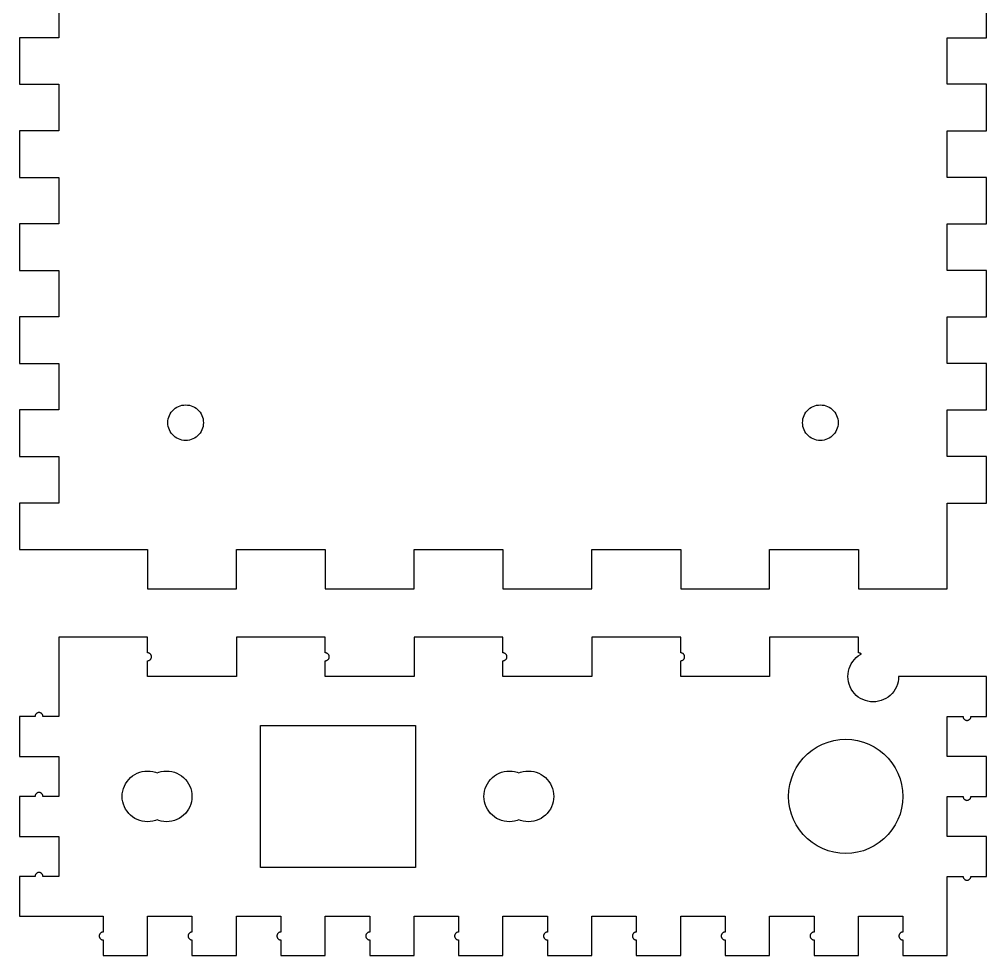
# Model space of a CAD drawing. Header units: metres. Extents: x -123 to 193, y -3 to 291.
# Drawn here: x -3.1 to 73.1, y 145.8 to 219.6 of the extents above; entities that cross this region are included whole.
import ezdxf

# ---------------------------------------------------------------- set-up
doc = ezdxf.new("R2010")
doc.units = ezdxf.units.M

msp = doc.modelspace()

# ---------------------------------------------------------------- linework, layer by layer
for p, q in [((0, 221.8), (0, 218.133)), ((73.1, 218.133), (73.1, 221.8)), ((0, 218.133), (-3.09999, 218.133)), ((-3.09999, 218.133), (-3.09999, 214.467)), ((70, 214.467), (70, 218.133)), ((70, 218.133), (73.1, 218.133)), ((-3.09999, 214.467), (0, 214.467)), ((0, 214.467), (0, 210.8)), ((73.1, 214.467), (70, 214.467)), ((73.1, 210.8), (73.1, 214.467)), ((0, 210.8), (-3.09999, 210.8)), ((-3.09999, 210.8), (-3.09999, 207.133)), ((70, 207.133), (70, 210.8)), ((70, 210.8), (73.1, 210.8)), ((-3.09999, 207.133), (0, 207.133)), ((0, 207.133), (0, 203.467)), ((73.1, 207.133), (70, 207.133)), ((73.1, 203.467), (73.1, 207.133)), ((0, 203.467), (-3.09999, 203.467)), ((-3.09999, 203.467), (-3.09999, 199.8)), ((70, 199.8), (70, 203.467)), ((70, 203.467), (73.1, 203.467)), ((-3.09999, 199.8), (0, 199.8)), ((0, 199.8), (0, 196.133)), ((73.1, 199.8), (70, 199.8)), ((73.1, 196.133), (73.1, 199.8)), ((0, 196.133), (-3.09999, 196.133)), ((-3.09999, 196.133), (-3.09999, 192.467)), ((70, 192.467), (70, 196.133)), ((70, 196.133), (73.1, 196.133)), ((-3.09999, 192.467), (0, 192.467)), ((0, 192.467), (0, 188.8)), ((73.1, 192.467), (70, 192.467)), ((73.1, 188.8), (73.1, 192.467)), ((9.17709, 188.933), (9.29999, 189.012)), ((9.29999, 189.012), (9.43056, 189.079)), ((9.43056, 189.079), (9.56737, 189.131)), ((9.56737, 189.131), (9.70892, 189.169)), ((9.70892, 189.169), (9.85365, 189.192)), ((9.85365, 189.192), (10, 189.2)), ((10, 189.2), (10.1463, 189.192)), ((10.1463, 189.192), (10.2911, 189.169)), ((10.2911, 189.169), (10.4326, 189.131)), ((10.4326, 189.131), (10.5694, 189.079)), ((10.5694, 189.079), (10.7, 189.012)), ((10.7, 189.012), (10.8229, 188.933)), ((59.1771, 188.933), (59.3, 189.012)), ((59.3, 189.012), (59.4306, 189.079)), ((59.4306, 189.079), (59.5674, 189.131)), ((59.5674, 189.131), (59.7089, 189.169)), ((59.7089, 189.169), (59.8537, 189.192)), ((59.8537, 189.192), (60, 189.2)), ((60, 189.2), (60.1463, 189.192)), ((60.1463, 189.192), (60.2911, 189.169)), ((60.2911, 189.169), (60.4326, 189.131)), ((60.4326, 189.131), (60.5694, 189.079)), ((60.5694, 189.079), (60.7, 189.012)), ((60.7, 189.012), (60.8229, 188.933)), ((0, 188.8), (-3.09999, 188.8)), ((-3.09999, 188.8), (-3.09999, 185.133)), ((8.63058, 188.091), (8.66852, 188.233)), ((8.66852, 188.233), (8.72102, 188.369)), ((8.72102, 188.369), (8.78755, 188.5)), ((8.78755, 188.5), (8.86737, 188.623)), ((8.86737, 188.623), (8.95959, 188.737)), ((8.95959, 188.737), (9.0632, 188.84)), ((9.0632, 188.84), (9.17709, 188.933)), ((10.8229, 188.933), (10.9368, 188.84)), ((10.9368, 188.84), (11.0404, 188.737)), ((11.0404, 188.737), (11.1326, 188.623)), ((11.1326, 188.623), (11.2124, 188.5)), ((11.2124, 188.5), (11.279, 188.369)), ((11.279, 188.369), (11.3315, 188.233)), ((11.3315, 188.233), (11.3694, 188.091)), ((58.6306, 188.091), (58.6685, 188.233)), ((58.6685, 188.233), (58.721, 188.369)), ((58.721, 188.369), (58.7876, 188.5)), ((58.7876, 188.5), (58.8674, 188.623)), ((58.8674, 188.623), (58.9596, 188.737)), ((58.9596, 188.737), (59.0632, 188.84)), ((59.0632, 188.84), (59.1771, 188.933)), ((60.8229, 188.933), (60.9368, 188.84)), ((60.9368, 188.84), (61.0404, 188.737)), ((61.0404, 188.737), (61.1326, 188.623)), ((61.1326, 188.623), (61.2124, 188.5)), ((61.2124, 188.5), (61.279, 188.369)), ((61.279, 188.369), (61.3315, 188.233)), ((61.3315, 188.233), (61.3694, 188.091)), ((70, 185.133), (70, 188.8)), ((70, 188.8), (73.1, 188.8)), ((8.59999, 187.8), (8.60767, 187.946)), ((8.60767, 187.654), (8.59999, 187.8)), ((8.60767, 187.946), (8.63058, 188.091)), ((8.63058, 187.509), (8.60767, 187.654)), ((8.66852, 187.367), (8.63058, 187.509)), ((11.3694, 187.509), (11.3315, 187.367)), ((11.3694, 188.091), (11.3923, 187.946)), ((11.3923, 187.654), (11.3694, 187.509)), ((11.3923, 187.946), (11.4, 187.8)), ((11.4, 187.8), (11.3923, 187.654)), ((58.6, 187.8), (58.6077, 187.946)), ((58.6077, 187.654), (58.6, 187.8)), ((58.6077, 187.946), (58.6306, 188.091)), ((58.6306, 187.509), (58.6077, 187.654)), ((58.6685, 187.367), (58.6306, 187.509)), ((61.3694, 187.509), (61.3315, 187.367)), ((61.3694, 188.091), (61.3923, 187.946)), ((61.3923, 187.654), (61.3694, 187.509)), ((61.3923, 187.946), (61.4, 187.8)), ((61.4, 187.8), (61.3923, 187.654)), ((8.72102, 187.231), (8.66852, 187.367)), ((8.78755, 187.1), (8.72102, 187.231)), ((8.86737, 186.977), (8.78755, 187.1)), ((8.95959, 186.863), (8.86737, 186.977)), ((9.0632, 186.76), (8.95959, 186.863)), ((9.17709, 186.667), (9.0632, 186.76)), ((10.9368, 186.76), (10.8229, 186.667)), ((11.0404, 186.863), (10.9368, 186.76)), ((11.1326, 186.977), (11.0404, 186.863)), ((11.2124, 187.1), (11.1326, 186.977)), ((11.279, 187.231), (11.2124, 187.1)), ((11.3315, 187.367), (11.279, 187.231)), ((58.721, 187.231), (58.6685, 187.367)), ((58.7876, 187.1), (58.721, 187.231)), ((58.8674, 186.977), (58.7876, 187.1)), ((58.9596, 186.863), (58.8674, 186.977)), ((59.0632, 186.76), (58.9596, 186.863)), ((59.1771, 186.667), (59.0632, 186.76)), ((60.9368, 186.76), (60.8229, 186.667)), ((61.0404, 186.863), (60.9368, 186.76)), ((61.1326, 186.977), (61.0404, 186.863)), ((61.2124, 187.1), (61.1326, 186.977)), ((61.279, 187.231), (61.2124, 187.1)), ((61.3315, 187.367), (61.279, 187.231)), ((9.29999, 186.588), (9.17709, 186.667)), ((9.43056, 186.521), (9.29999, 186.588)), ((9.56737, 186.469), (9.43056, 186.521)), ((9.70892, 186.431), (9.56737, 186.469)), ((9.85365, 186.408), (9.70892, 186.431)), ((10, 186.4), (9.85365, 186.408)), ((10.1463, 186.408), (10, 186.4)), ((10.2911, 186.431), (10.1463, 186.408)), ((10.4326, 186.469), (10.2911, 186.431)), ((10.5694, 186.521), (10.4326, 186.469)), ((10.7, 186.588), (10.5694, 186.521)), ((10.8229, 186.667), (10.7, 186.588)), ((59.3, 186.588), (59.1771, 186.667)), ((59.4306, 186.521), (59.3, 186.588)), ((59.5674, 186.469), (59.4306, 186.521)), ((59.7089, 186.431), (59.5674, 186.469)), ((59.8537, 186.408), (59.7089, 186.431)), ((60, 186.4), (59.8537, 186.408)), ((60.1463, 186.408), (60, 186.4)), ((60.2911, 186.431), (60.1463, 186.408)), ((60.4326, 186.469), (60.2911, 186.431)), ((60.5694, 186.521), (60.4326, 186.469)), ((60.7, 186.588), (60.5694, 186.521)), ((60.8229, 186.667), (60.7, 186.588)), ((-3.09999, 185.133), (0, 185.133)), ((0, 185.133), (0, 181.467)), ((73.1, 185.133), (70, 185.133)), ((73.1, 181.467), (73.1, 185.133)), ((0, 181.467), (-3.09999, 181.467)), ((-3.09999, 181.467), (-3.09999, 177.8)), ((70, 174.7), (70, 181.467)), ((70, 181.467), (73.1, 181.467)), ((-3.09999, 177.8), (7, 177.8)), ((7, 177.8), (7, 174.7)), ((14, 177.8), (21, 177.8)), ((14, 174.7), (14, 177.8)), ((21, 177.8), (21, 174.7)), ((28, 174.7), (28, 177.8)), ((28, 177.8), (35, 177.8)), ((35, 177.8), (35, 174.7)), ((42, 174.7), (42, 177.8)), ((42, 177.8), (49, 177.8)), ((49, 177.8), (49, 174.7)), ((56, 174.7), (56, 177.8)), ((56, 177.8), (63, 177.8)), ((63, 177.8), (63, 174.7)), ((7, 174.7), (14, 174.7)), ((21, 174.7), (28, 174.7)), ((35, 174.7), (42, 174.7)), ((49, 174.7), (56, 174.7)), ((63, 174.7), (70, 174.7)), ((7, 170.9), (0, 170.9)), ((0, 170.9), (0, 164.65)), ((7, 169.66), (7, 170.9)), ((21, 170.9), (14, 170.9)), ((14, 170.9), (14, 167.8)), ((21, 169.66), (21, 170.9)), ((35, 170.9), (28, 170.9)), ((28, 170.9), (28, 167.8)), ((35, 169.66), (35, 170.9)), ((49, 170.9), (42, 170.9)), ((42, 170.9), (42, 167.8)), ((49, 169.66), (49, 170.9)), ((63, 170.9), (56, 170.9)), ((56, 170.9), (56, 167.8)), ((63, 169.66), (63, 170.9)), ((7.03239, 169.658), (7, 169.66)), ((7.06444, 169.653), (7.03239, 169.658)), ((7.09579, 169.645), (7.06444, 169.653)), ((7.12608, 169.633), (7.09579, 169.645)), ((7.155, 169.618), (7.12608, 169.633)), ((7.18221, 169.601), (7.155, 169.618)), ((7.20743, 169.58), (7.18221, 169.601)), ((7.23036, 169.557), (7.20743, 169.58)), ((7.25079, 169.532), (7.23036, 169.557)), ((7.23036, 169.143), (7.25079, 169.168)), ((7.26846, 169.505), (7.25079, 169.532)), ((7.25079, 169.168), (7.26846, 169.195)), ((7.28319, 169.476), (7.26846, 169.505)), ((7.26846, 169.195), (7.28319, 169.224)), ((7.29482, 169.446), (7.28319, 169.476)), ((7.28319, 169.224), (7.29482, 169.254)), ((7.30322, 169.414), (7.29482, 169.446)), ((7.29482, 169.254), (7.30322, 169.286)), ((7.30829, 169.382), (7.30322, 169.414)), ((7.30322, 169.286), (7.30829, 169.318)), ((7.31, 169.35), (7.30829, 169.382)), ((7.30829, 169.318), (7.31, 169.35)), ((21.0324, 169.658), (21, 169.66)), ((21.0644, 169.653), (21.0324, 169.658)), ((21.0958, 169.645), (21.0644, 169.653)), ((21.1261, 169.633), (21.0958, 169.645)), ((21.155, 169.618), (21.1261, 169.633)), ((21.1822, 169.601), (21.155, 169.618)), ((21.2074, 169.58), (21.1822, 169.601)), ((21.2304, 169.557), (21.2074, 169.58)), ((21.2508, 169.532), (21.2304, 169.557)), ((21.2304, 169.143), (21.2508, 169.168)), ((21.2685, 169.505), (21.2508, 169.532)), ((21.2508, 169.168), (21.2685, 169.195)), ((21.2832, 169.476), (21.2685, 169.505)), ((21.2685, 169.195), (21.2832, 169.224)), ((21.2948, 169.446), (21.2832, 169.476)), ((21.2832, 169.224), (21.2948, 169.254)), ((21.3032, 169.414), (21.2948, 169.446)), ((21.2948, 169.254), (21.3032, 169.286)), ((21.3083, 169.382), (21.3032, 169.414)), ((21.3032, 169.286), (21.3083, 169.318)), ((21.31, 169.35), (21.3083, 169.382)), ((21.3083, 169.318), (21.31, 169.35)), ((35.0324, 169.658), (35, 169.66)), ((35.0644, 169.653), (35.0324, 169.658)), ((35.0958, 169.645), (35.0644, 169.653)), ((35.1261, 169.633), (35.0958, 169.645)), ((35.155, 169.618), (35.1261, 169.633)), ((35.1822, 169.601), (35.155, 169.618)), ((35.2074, 169.58), (35.1822, 169.601)), ((35.2304, 169.557), (35.2074, 169.58)), ((35.2508, 169.532), (35.2304, 169.557)), ((35.2304, 169.143), (35.2508, 169.168)), ((35.2685, 169.505), (35.2508, 169.532)), ((35.2508, 169.168), (35.2685, 169.195)), ((35.2832, 169.476), (35.2685, 169.505)), ((35.2685, 169.195), (35.2832, 169.224)), ((35.2948, 169.446), (35.2832, 169.476)), ((35.2832, 169.224), (35.2948, 169.254)), ((35.3032, 169.414), (35.2948, 169.446)), ((35.2948, 169.254), (35.3032, 169.286)), ((35.3083, 169.382), (35.3032, 169.414)), ((35.3032, 169.286), (35.3083, 169.318)), ((35.31, 169.35), (35.3083, 169.382)), ((35.3083, 169.318), (35.31, 169.35)), ((49.0324, 169.658), (49, 169.66)), ((49.0644, 169.653), (49.0324, 169.658)), ((49.0958, 169.645), (49.0644, 169.653)), ((49.1261, 169.633), (49.0958, 169.645)), ((49.155, 169.618), (49.1261, 169.633)), ((49.1822, 169.601), (49.155, 169.618)), ((49.2074, 169.58), (49.1822, 169.601)), ((49.2304, 169.557), (49.2074, 169.58)), ((49.2508, 169.532), (49.2304, 169.557)), ((49.2304, 169.143), (49.2508, 169.168)), ((49.2685, 169.505), (49.2508, 169.532)), ((49.2508, 169.168), (49.2685, 169.195)), ((49.2832, 169.476), (49.2685, 169.505)), ((49.2685, 169.195), (49.2832, 169.224)), ((49.2948, 169.446), (49.2832, 169.476)), ((49.2832, 169.224), (49.2948, 169.254)), ((49.3032, 169.414), (49.2948, 169.446)), ((49.2948, 169.254), (49.3032, 169.286)), ((49.3083, 169.382), (49.3032, 169.414)), ((49.3032, 169.286), (49.3083, 169.318)), ((49.31, 169.35), (49.3083, 169.382)), ((49.3083, 169.318), (49.31, 169.35)), ((62.6804, 169.138), (62.8284, 169.286)), ((62.8284, 169.286), (62.9911, 169.418)), ((62.9911, 169.418), (63.1667, 169.532)), ((63.0324, 169.658), (63, 169.66)), ((63.0644, 169.653), (63.0324, 169.658)), ((63.0958, 169.645), (63.0644, 169.653)), ((63.1261, 169.633), (63.0958, 169.645)), ((63.155, 169.618), (63.1261, 169.633)), ((63.1822, 169.601), (63.155, 169.618)), ((63.1667, 169.532), (63.2257, 169.562)), ((63.2074, 169.58), (63.1822, 169.601)), ((63.2257, 169.562), (63.2074, 169.58)), ((7, 169.04), (7.03239, 169.042)), ((7, 167.8), (7, 169.04)), ((7.03239, 169.042), (7.06444, 169.047)), ((7.06444, 169.047), (7.09579, 169.055)), ((7.09579, 169.055), (7.12608, 169.067)), ((7.12608, 169.067), (7.155, 169.082)), ((7.155, 169.082), (7.18221, 169.099)), ((7.18221, 169.099), (7.20743, 169.12)), ((7.20743, 169.12), (7.23036, 169.143)), ((21, 169.04), (21.0324, 169.042)), ((21, 167.8), (21, 169.04)), ((21.0324, 169.042), (21.0644, 169.047)), ((21.0644, 169.047), (21.0958, 169.055)), ((21.0958, 169.055), (21.1261, 169.067)), ((21.1261, 169.067), (21.155, 169.082)), ((21.155, 169.082), (21.1822, 169.099)), ((21.1822, 169.099), (21.2074, 169.12)), ((21.2074, 169.12), (21.2304, 169.143)), ((35, 169.04), (35.0324, 169.042)), ((35, 167.8), (35, 169.04)), ((35.0324, 169.042), (35.0644, 169.047)), ((35.0644, 169.047), (35.0958, 169.055)), ((35.0958, 169.055), (35.1261, 169.067)), ((35.1261, 169.067), (35.155, 169.082)), ((35.155, 169.082), (35.1822, 169.099)), ((35.1822, 169.099), (35.2074, 169.12)), ((35.2074, 169.12), (35.2304, 169.143)), ((49, 169.04), (49.0324, 169.042)), ((49, 167.8), (49, 169.04)), ((49.0324, 169.042), (49.0644, 169.047)), ((49.0644, 169.047), (49.0958, 169.055)), ((49.0958, 169.055), (49.1261, 169.067)), ((49.1261, 169.067), (49.155, 169.082)), ((49.155, 169.082), (49.1822, 169.099)), ((49.1822, 169.099), (49.2074, 169.12)), ((49.2074, 169.12), (49.2304, 169.143)), ((62.2104, 168.216), (62.2645, 168.418)), ((62.2645, 168.418), (62.3396, 168.613)), ((62.3396, 168.613), (62.4346, 168.8)), ((62.4346, 168.8), (62.5486, 168.976)), ((62.5486, 168.976), (62.6804, 169.138)), ((14, 167.8), (7, 167.8)), ((28, 167.8), (21, 167.8)), ((42, 167.8), (35, 167.8)), ((56, 167.8), (49, 167.8)), ((62.1667, 167.8), (62.1776, 168.009)), ((62.1776, 167.591), (62.1667, 167.8)), ((62.1776, 168.009), (62.2104, 168.216)), ((66.1667, 167.8), (66.1557, 167.591)), ((73.1, 167.8), (66.1667, 167.8)), ((73.1, 164.65), (73.1, 167.8)), ((62.2104, 167.384), (62.1776, 167.591)), ((62.2645, 167.182), (62.2104, 167.384)), ((62.3396, 166.987), (62.2645, 167.182)), ((62.4346, 166.8), (62.3396, 166.987)), ((65.9937, 166.987), (65.8987, 166.8)), ((66.0688, 167.182), (65.9937, 166.987)), ((66.123, 167.384), (66.0688, 167.182)), ((66.1557, 167.591), (66.123, 167.384)), ((62.5486, 166.624), (62.4346, 166.8)), ((62.6804, 166.462), (62.5486, 166.624)), ((62.8284, 166.314), (62.6804, 166.462)), ((62.9911, 166.182), (62.8284, 166.314)), ((63.1667, 166.068), (62.9911, 166.182)), ((65.3422, 166.182), (65.1667, 166.068)), ((65.5049, 166.314), (65.3422, 166.182)), ((65.653, 166.462), (65.5049, 166.314)), ((65.7847, 166.624), (65.653, 166.462)), ((65.8987, 166.8), (65.7847, 166.624)), ((63.3532, 165.973), (63.1667, 166.068)), ((63.5486, 165.898), (63.3532, 165.973)), ((63.7508, 165.844), (63.5486, 165.898)), ((63.9576, 165.811), (63.7508, 165.844)), ((64.1667, 165.8), (63.9576, 165.811)), ((64.3757, 165.811), (64.1667, 165.8)), ((64.5825, 165.844), (64.3757, 165.811)), ((64.7847, 165.898), (64.5825, 165.844)), ((64.9801, 165.973), (64.7847, 165.898)), ((65.1667, 166.068), (64.9801, 165.973)), ((-1.85999, 164.65), (-3.09999, 164.65)), ((-3.09999, 164.65), (-3.09999, 161.5)), ((-1.85829, 164.682), (-1.85999, 164.65)), ((-1.85321, 164.714), (-1.85829, 164.682)), ((-1.84482, 164.746), (-1.85321, 164.714)), ((-1.83319, 164.776), (-1.84482, 164.746)), ((-1.81845, 164.805), (-1.83319, 164.776)), ((-1.80078, 164.832), (-1.81845, 164.805)), ((-1.78036, 164.857), (-1.80078, 164.832)), ((-1.75742, 164.88), (-1.78036, 164.857)), ((-1.73219, 164.901), (-1.75742, 164.88)), ((-1.70499, 164.918), (-1.73219, 164.901)), ((-1.67607, 164.933), (-1.70499, 164.918)), ((-1.64578, 164.945), (-1.67607, 164.933)), ((-1.61444, 164.953), (-1.64578, 164.945)), ((-1.5824, 164.958), (-1.61444, 164.953)), ((-1.54999, 164.96), (-1.5824, 164.958)), ((-1.51758, 164.958), (-1.54999, 164.96)), ((-1.48553, 164.953), (-1.51758, 164.958)), ((-1.45419, 164.945), (-1.48553, 164.953)), ((-1.4239, 164.933), (-1.45419, 164.945)), ((-1.39499, 164.918), (-1.4239, 164.933)), ((-1.36777, 164.901), (-1.39499, 164.918)), ((-1.34256, 164.88), (-1.36777, 164.901)), ((-1.31961, 164.857), (-1.34256, 164.88)), ((-1.29919, 164.832), (-1.31961, 164.857)), ((-1.28152, 164.805), (-1.29919, 164.832)), ((-1.26678, 164.776), (-1.28152, 164.805)), ((-1.25516, 164.746), (-1.26678, 164.776)), ((-1.24677, 164.714), (-1.25516, 164.746)), ((-1.24168, 164.682), (-1.24677, 164.714)), ((-1.23999, 164.65), (-1.24168, 164.682)), ((0, 164.65), (-1.23999, 164.65)), ((70, 161.5), (70, 164.65)), ((70, 164.65), (71.24, 164.65)), ((71.24, 164.65), (71.2417, 164.618)), ((71.2417, 164.618), (71.2468, 164.586)), ((71.8532, 164.586), (71.8583, 164.618)), ((71.8583, 164.618), (71.86, 164.65)), ((71.86, 164.65), (73.1, 164.65)), ((15.9, 152.75), (15.9, 163.95)), ((15.9, 163.95), (28.1, 163.95)), ((28.1, 163.95), (28.1, 152.75)), ((71.2468, 164.586), (71.2552, 164.554)), ((71.2552, 164.554), (71.2668, 164.524)), ((71.2668, 164.524), (71.2815, 164.495)), ((71.2815, 164.495), (71.2992, 164.468)), ((71.2992, 164.468), (71.3196, 164.443)), ((71.3196, 164.443), (71.3426, 164.42)), ((71.3426, 164.42), (71.3678, 164.399)), ((71.3678, 164.399), (71.395, 164.382)), ((71.395, 164.382), (71.4239, 164.367)), ((71.4239, 164.367), (71.4542, 164.355)), ((71.4542, 164.355), (71.4855, 164.347)), ((71.4855, 164.347), (71.5176, 164.342)), ((71.5176, 164.342), (71.55, 164.34)), ((71.55, 164.34), (71.5824, 164.342)), ((71.5824, 164.342), (71.6144, 164.347)), ((71.6144, 164.347), (71.6458, 164.355)), ((71.6458, 164.355), (71.6761, 164.367)), ((71.6761, 164.367), (71.705, 164.382)), ((71.705, 164.382), (71.7322, 164.399)), ((71.7322, 164.399), (71.7574, 164.42)), ((71.7574, 164.42), (71.7804, 164.443)), ((71.7804, 164.443), (71.8008, 164.468)), ((71.8008, 164.468), (71.8185, 164.495)), ((71.8185, 164.495), (71.8332, 164.524)), ((71.8332, 164.524), (71.8448, 164.554)), ((71.8448, 164.554), (71.8532, 164.586)), ((59.75, 162.247), (60.1697, 162.461)), ((60.1697, 162.461), (60.6094, 162.63)), ((60.6094, 162.63), (61.0644, 162.752)), ((61.0644, 162.752), (61.5296, 162.825)), ((61.5296, 162.825), (62, 162.85)), ((62, 162.85), (62.4704, 162.825)), ((62.4704, 162.825), (62.9356, 162.752)), ((62.9356, 162.752), (63.3906, 162.63)), ((63.3906, 162.63), (63.8303, 162.461)), ((63.8303, 162.461), (64.25, 162.247)), ((58.6558, 161.361), (58.9889, 161.694)), ((58.9889, 161.694), (59.355, 161.991)), ((59.355, 161.991), (59.75, 162.247)), ((64.25, 162.247), (64.645, 161.991)), ((64.645, 161.991), (65.0111, 161.694)), ((65.0111, 161.694), (65.3441, 161.361)), ((-3.09999, 161.5), (0, 161.5)), ((0, 161.5), (0, 158.35)), ((58.1029, 160.6), (58.3594, 160.995)), ((58.3594, 160.995), (58.6558, 161.361)), ((65.3441, 161.361), (65.6406, 160.995)), ((65.6406, 160.995), (65.8971, 160.6)), ((73.1, 161.5), (70, 161.5)), ((73.1, 158.35), (73.1, 161.5)), ((5.82442, 159.968), (6, 160.082)), ((6, 160.082), (6.18652, 160.177)), ((6.18652, 160.177), (6.38196, 160.252)), ((6.38196, 160.252), (6.58417, 160.306)), ((6.58417, 160.306), (6.79094, 160.339)), ((6.79094, 160.339), (7, 160.35)), ((7, 160.35), (7.20905, 160.339)), ((7.20905, 160.339), (7.41582, 160.306)), ((7.41582, 160.306), (7.61803, 160.252)), ((7.61803, 160.252), (7.75, 160.201)), ((7.75, 160.201), (7.88196, 160.252)), ((7.88196, 160.252), (8.08417, 160.306)), ((8.08417, 160.306), (8.29094, 160.339)), ((8.29094, 160.339), (8.5, 160.35)), ((8.5, 160.35), (8.70905, 160.339)), ((8.70905, 160.339), (8.91582, 160.306)), ((8.91582, 160.306), (9.11803, 160.252)), ((9.11803, 160.252), (9.31346, 160.177)), ((9.31346, 160.177), (9.5, 160.082)), ((9.5, 160.082), (9.67557, 159.968)), ((34.3244, 159.968), (34.5, 160.082)), ((34.5, 160.082), (34.6865, 160.177)), ((34.6865, 160.177), (34.882, 160.252)), ((34.882, 160.252), (35.0842, 160.306)), ((35.0842, 160.306), (35.2909, 160.339)), ((35.2909, 160.339), (35.5, 160.35)), ((35.5, 160.35), (35.709, 160.339)), ((35.709, 160.339), (35.9158, 160.306)), ((35.9158, 160.306), (36.118, 160.252)), ((36.118, 160.252), (36.25, 160.201)), ((36.25, 160.201), (36.382, 160.252)), ((36.382, 160.252), (36.5842, 160.306)), ((36.5842, 160.306), (36.7909, 160.339)), ((36.7909, 160.339), (37, 160.35)), ((37, 160.35), (37.209, 160.339)), ((37.209, 160.339), (37.4158, 160.306)), ((37.4158, 160.306), (37.618, 160.252)), ((37.618, 160.252), (37.8135, 160.177)), ((37.8135, 160.177), (38, 160.082)), ((38, 160.082), (38.1756, 159.968)), ((57.7202, 159.741), (57.889, 160.18)), ((57.889, 160.18), (58.1029, 160.6)), ((65.8971, 160.6), (66.1109, 160.18)), ((66.1109, 160.18), (66.2797, 159.741)), ((5.1729, 159.163), (5.26794, 159.35)), ((5.26794, 159.35), (5.38196, 159.526)), ((5.38196, 159.526), (5.5137, 159.688)), ((5.5137, 159.688), (5.66173, 159.836)), ((5.66173, 159.836), (5.82442, 159.968)), ((9.67557, 159.968), (9.83826, 159.836)), ((9.83826, 159.836), (9.98628, 159.688)), ((9.98628, 159.688), (10.118, 159.526)), ((10.118, 159.526), (10.232, 159.35)), ((10.232, 159.35), (10.3271, 159.163)), ((33.6729, 159.163), (33.7679, 159.35)), ((33.7679, 159.35), (33.882, 159.526)), ((33.882, 159.526), (34.0137, 159.688)), ((34.0137, 159.688), (34.1617, 159.836)), ((34.1617, 159.836), (34.3244, 159.968)), ((38.1756, 159.968), (38.3383, 159.836)), ((38.3383, 159.836), (38.4863, 159.688)), ((38.4863, 159.688), (38.618, 159.526)), ((38.618, 159.526), (38.732, 159.35)), ((38.732, 159.35), (38.8271, 159.163)), ((57.5246, 158.82), (57.5983, 159.286)), ((57.5983, 159.286), (57.7202, 159.741)), ((66.2797, 159.741), (66.4017, 159.286)), ((66.4017, 159.286), (66.4753, 158.82)), ((-1.81845, 158.505), (-1.83319, 158.476)), ((-1.80078, 158.532), (-1.81845, 158.505)), ((-1.78036, 158.557), (-1.80078, 158.532)), ((-1.75742, 158.58), (-1.78036, 158.557)), ((-1.73219, 158.601), (-1.75742, 158.58)), ((-1.70499, 158.618), (-1.73219, 158.601)), ((-1.67607, 158.633), (-1.70499, 158.618)), ((-1.64578, 158.645), (-1.67607, 158.633)), ((-1.61444, 158.653), (-1.64578, 158.645)), ((-1.5824, 158.658), (-1.61444, 158.653)), ((-1.54999, 158.66), (-1.5824, 158.658)), ((-1.51758, 158.658), (-1.54999, 158.66)), ((-1.48553, 158.653), (-1.51758, 158.658)), ((-1.45419, 158.645), (-1.48553, 158.653)), ((-1.4239, 158.633), (-1.45419, 158.645)), ((-1.39499, 158.618), (-1.4239, 158.633)), ((-1.36777, 158.601), (-1.39499, 158.618)), ((-1.34256, 158.58), (-1.36777, 158.601)), ((-1.31961, 158.557), (-1.34256, 158.58)), ((-1.29919, 158.532), (-1.31961, 158.557)), ((-1.28152, 158.505), (-1.29919, 158.532)), ((-1.26678, 158.476), (-1.28152, 158.505)), ((5, 158.35), (5.01096, 158.559)), ((5.01096, 158.559), (5.0437, 158.766)), ((5.0437, 158.766), (5.09789, 158.968)), ((5.09789, 158.968), (5.1729, 159.163)), ((10.3271, 159.163), (10.4021, 158.968)), ((10.4021, 158.968), (10.4563, 158.766)), ((10.4563, 158.766), (10.489, 158.559)), ((10.489, 158.559), (10.5, 158.35)), ((33.5, 158.35), (33.511, 158.559)), ((33.511, 158.559), (33.5437, 158.766)), ((33.5437, 158.766), (33.5979, 158.968)), ((33.5979, 158.968), (33.6729, 159.163)), ((38.8271, 159.163), (38.9021, 158.968)), ((38.9021, 158.968), (38.9563, 158.766)), ((38.9563, 158.766), (38.989, 158.559)), ((38.989, 158.559), (39, 158.35)), ((57.5, 158.35), (57.5246, 158.82)), ((66.4753, 158.82), (66.5, 158.35)), ((-1.85999, 158.35), (-3.09999, 158.35)), ((-3.09999, 158.35), (-3.09999, 155.2)), ((-1.85829, 158.382), (-1.85999, 158.35)), ((-1.85321, 158.414), (-1.85829, 158.382)), ((-1.84482, 158.446), (-1.85321, 158.414)), ((-1.83319, 158.476), (-1.84482, 158.446)), ((-1.25516, 158.446), (-1.26678, 158.476)), ((-1.24677, 158.414), (-1.25516, 158.446)), ((-1.24168, 158.382), (-1.24677, 158.414)), ((-1.23999, 158.35), (-1.24168, 158.382)), ((0, 158.35), (-1.23999, 158.35)), ((5.01096, 158.141), (5, 158.35)), ((5.0437, 157.934), (5.01096, 158.141)), ((5.09789, 157.732), (5.0437, 157.934)), ((10.4563, 157.934), (10.4021, 157.732)), ((10.489, 158.141), (10.4563, 157.934)), ((10.5, 158.35), (10.489, 158.141)), ((33.511, 158.141), (33.5, 158.35)), ((33.5437, 157.934), (33.511, 158.141)), ((33.5979, 157.732), (33.5437, 157.934)), ((38.9563, 157.934), (38.9021, 157.732)), ((38.989, 158.141), (38.9563, 157.934)), ((39, 158.35), (38.989, 158.141)), ((57.5246, 157.88), (57.5, 158.35)), ((57.5983, 157.414), (57.5246, 157.88)), ((66.4753, 157.88), (66.4017, 157.414)), ((66.5, 158.35), (66.4753, 157.88)), ((70, 155.2), (70, 158.35)), ((70, 158.35), (71.24, 158.35)), ((71.24, 158.35), (71.2417, 158.318)), ((71.2417, 158.318), (71.2468, 158.286)), ((71.2468, 158.286), (71.2552, 158.254)), ((71.2552, 158.254), (71.2668, 158.224)), ((71.2668, 158.224), (71.2815, 158.195)), ((71.2815, 158.195), (71.2992, 158.168)), ((71.2992, 158.168), (71.3196, 158.143)), ((71.3196, 158.143), (71.3426, 158.12)), ((71.3426, 158.12), (71.3678, 158.099)), ((71.3678, 158.099), (71.395, 158.082)), ((71.395, 158.082), (71.4239, 158.067)), ((71.4239, 158.067), (71.4542, 158.055)), ((71.4542, 158.055), (71.4855, 158.047)), ((71.4855, 158.047), (71.5176, 158.042)), ((71.5176, 158.042), (71.55, 158.04)), ((71.55, 158.04), (71.5824, 158.042)), ((71.5824, 158.042), (71.6144, 158.047)), ((71.6144, 158.047), (71.6458, 158.055)), ((71.6458, 158.055), (71.6761, 158.067)), ((71.6761, 158.067), (71.705, 158.082)), ((71.705, 158.082), (71.7322, 158.099)), ((71.7322, 158.099), (71.7574, 158.12)), ((71.7574, 158.12), (71.7804, 158.143)), ((71.7804, 158.143), (71.8008, 158.168)), ((71.8008, 158.168), (71.8185, 158.195)), ((71.8185, 158.195), (71.8332, 158.224)), ((71.8332, 158.224), (71.8448, 158.254)), ((71.8448, 158.254), (71.8532, 158.286)), ((71.8532, 158.286), (71.8583, 158.318)), ((71.8583, 158.318), (71.86, 158.35)), ((71.86, 158.35), (73.1, 158.35)), ((5.1729, 157.537), (5.09789, 157.732)), ((5.26794, 157.35), (5.1729, 157.537)), ((5.38196, 157.174), (5.26794, 157.35)), ((5.5137, 157.012), (5.38196, 157.174)), ((5.66173, 156.864), (5.5137, 157.012)), ((9.98628, 157.012), (9.83826, 156.864)), ((10.118, 157.174), (9.98628, 157.012)), ((10.232, 157.35), (10.118, 157.174)), ((10.3271, 157.537), (10.232, 157.35)), ((10.4021, 157.732), (10.3271, 157.537)), ((33.6729, 157.537), (33.5979, 157.732)), ((33.7679, 157.35), (33.6729, 157.537)), ((33.882, 157.174), (33.7679, 157.35)), ((34.0137, 157.012), (33.882, 157.174)), ((34.1617, 156.864), (34.0137, 157.012)), ((38.4863, 157.012), (38.3383, 156.864)), ((38.618, 157.174), (38.4863, 157.012)), ((38.732, 157.35), (38.618, 157.174)), ((38.8271, 157.537), (38.732, 157.35)), ((38.9021, 157.732), (38.8271, 157.537)), ((57.7202, 156.959), (57.5983, 157.414)), ((66.4017, 157.414), (66.2797, 156.959)), ((5.82442, 156.732), (5.66173, 156.864)), ((6, 156.618), (5.82442, 156.732)), ((6.18652, 156.523), (6, 156.618)), ((6.38196, 156.448), (6.18652, 156.523)), ((6.58417, 156.394), (6.38196, 156.448)), ((6.79094, 156.361), (6.58417, 156.394)), ((7, 156.35), (6.79094, 156.361)), ((7.20905, 156.361), (7, 156.35)), ((7.41582, 156.394), (7.20905, 156.361)), ((7.61803, 156.448), (7.41582, 156.394)), ((7.75, 156.499), (7.61803, 156.448)), ((7.88196, 156.448), (7.75, 156.499)), ((8.08417, 156.394), (7.88196, 156.448)), ((8.29094, 156.361), (8.08417, 156.394)), ((8.5, 156.35), (8.29094, 156.361)), ((8.70905, 156.361), (8.5, 156.35)), ((8.91582, 156.394), (8.70905, 156.361)), ((9.11803, 156.448), (8.91582, 156.394)), ((9.31346, 156.523), (9.11803, 156.448)), ((9.5, 156.618), (9.31346, 156.523)), ((9.67557, 156.732), (9.5, 156.618)), ((9.83826, 156.864), (9.67557, 156.732)), ((34.3244, 156.732), (34.1617, 156.864)), ((34.5, 156.618), (34.3244, 156.732)), ((34.6865, 156.523), (34.5, 156.618)), ((34.882, 156.448), (34.6865, 156.523)), ((35.0842, 156.394), (34.882, 156.448)), ((35.2909, 156.361), (35.0842, 156.394)), ((35.5, 156.35), (35.2909, 156.361)), ((35.709, 156.361), (35.5, 156.35)), ((35.9158, 156.394), (35.709, 156.361)), ((36.118, 156.448), (35.9158, 156.394)), ((36.25, 156.499), (36.118, 156.448)), ((36.382, 156.448), (36.25, 156.499)), ((36.5842, 156.394), (36.382, 156.448)), ((36.7909, 156.361), (36.5842, 156.394)), ((37, 156.35), (36.7909, 156.361)), ((37.209, 156.361), (37, 156.35)), ((37.4158, 156.394), (37.209, 156.361)), ((37.618, 156.448), (37.4158, 156.394)), ((37.8135, 156.523), (37.618, 156.448)), ((38, 156.618), (37.8135, 156.523)), ((38.1756, 156.732), (38, 156.618)), ((38.3383, 156.864), (38.1756, 156.732)), ((57.889, 156.52), (57.7202, 156.959)), ((58.1029, 156.1), (57.889, 156.52)), ((66.1109, 156.52), (65.8971, 156.1)), ((66.2797, 156.959), (66.1109, 156.52)), ((58.3594, 155.705), (58.1029, 156.1)), ((58.6558, 155.339), (58.3594, 155.705)), ((65.6406, 155.705), (65.3441, 155.339)), ((65.8971, 156.1), (65.6406, 155.705)), ((-3.09999, 155.2), (0, 155.2)), ((0, 155.2), (0, 152.05)), ((58.9889, 155.006), (58.6558, 155.339)), ((59.355, 154.709), (58.9889, 155.006)), ((59.75, 154.453), (59.355, 154.709)), ((64.645, 154.709), (64.25, 154.453)), ((65.0111, 155.006), (64.645, 154.709)), ((65.3441, 155.339), (65.0111, 155.006)), ((73.1, 155.2), (70, 155.2)), ((73.1, 152.05), (73.1, 155.2)), ((60.1697, 154.239), (59.75, 154.453)), ((60.6094, 154.07), (60.1697, 154.239)), ((61.0644, 153.948), (60.6094, 154.07)), ((61.5296, 153.875), (61.0644, 153.948)), ((62.9356, 153.948), (62.4704, 153.875)), ((63.3906, 154.07), (62.9356, 153.948)), ((63.8303, 154.239), (63.3906, 154.07)), ((64.25, 154.453), (63.8303, 154.239)), ((62, 153.85), (61.5296, 153.875)), ((62.4704, 153.875), (62, 153.85)), ((28.1, 152.75), (15.9, 152.75)), ((-1.85999, 152.05), (-3.09999, 152.05)), ((-3.09999, 152.05), (-3.09999, 148.9)), ((-1.85829, 152.082), (-1.85999, 152.05)), ((-1.85321, 152.114), (-1.85829, 152.082)), ((-1.84482, 152.146), (-1.85321, 152.114)), ((-1.83319, 152.176), (-1.84482, 152.146)), ((-1.81845, 152.205), (-1.83319, 152.176)), ((-1.80078, 152.232), (-1.81845, 152.205)), ((-1.78036, 152.257), (-1.80078, 152.232)), ((-1.75742, 152.28), (-1.78036, 152.257)), ((-1.73219, 152.301), (-1.75742, 152.28)), ((-1.70499, 152.318), (-1.73219, 152.301)), ((-1.67607, 152.333), (-1.70499, 152.318)), ((-1.64578, 152.345), (-1.67607, 152.333)), ((-1.61444, 152.353), (-1.64578, 152.345)), ((-1.5824, 152.358), (-1.61444, 152.353)), ((-1.54999, 152.36), (-1.5824, 152.358)), ((-1.51758, 152.358), (-1.54999, 152.36)), ((-1.48553, 152.353), (-1.51758, 152.358)), ((-1.45419, 152.345), (-1.48553, 152.353)), ((-1.4239, 152.333), (-1.45419, 152.345)), ((-1.39499, 152.318), (-1.4239, 152.333)), ((-1.36777, 152.301), (-1.39499, 152.318)), ((-1.34256, 152.28), (-1.36777, 152.301)), ((-1.31961, 152.257), (-1.34256, 152.28)), ((-1.29919, 152.232), (-1.31961, 152.257)), ((-1.28152, 152.205), (-1.29919, 152.232)), ((-1.26678, 152.176), (-1.28152, 152.205)), ((-1.25516, 152.146), (-1.26678, 152.176)), ((-1.24677, 152.114), (-1.25516, 152.146)), ((-1.24168, 152.082), (-1.24677, 152.114)), ((-1.23999, 152.05), (-1.24168, 152.082)), ((0, 152.05), (-1.23999, 152.05)), ((70, 145.8), (70, 152.05)), ((70, 152.05), (71.24, 152.05)), ((71.24, 152.05), (71.2417, 152.018)), ((71.2417, 152.018), (71.2468, 151.986)), ((71.2468, 151.986), (71.2552, 151.954)), ((71.2552, 151.954), (71.2668, 151.924)), ((71.2668, 151.924), (71.2815, 151.895)), ((71.2815, 151.895), (71.2992, 151.868)), ((71.2992, 151.868), (71.3196, 151.843)), ((71.3196, 151.843), (71.3426, 151.82)), ((71.3426, 151.82), (71.3678, 151.799)), ((71.3678, 151.799), (71.395, 151.782)), ((71.395, 151.782), (71.4239, 151.767)), ((71.4239, 151.767), (71.4542, 151.755)), ((71.4542, 151.755), (71.4855, 151.747)), ((71.4855, 151.747), (71.5176, 151.742)), ((71.5176, 151.742), (71.55, 151.74)), ((71.55, 151.74), (71.5824, 151.742)), ((71.5824, 151.742), (71.6144, 151.747)), ((71.6144, 151.747), (71.6458, 151.755)), ((71.6458, 151.755), (71.6761, 151.767)), ((71.6761, 151.767), (71.705, 151.782)), ((71.705, 151.782), (71.7322, 151.799)), ((71.7322, 151.799), (71.7574, 151.82)), ((71.7574, 151.82), (71.7804, 151.843)), ((71.7804, 151.843), (71.8008, 151.868)), ((71.8008, 151.868), (71.8185, 151.895)), ((71.8185, 151.895), (71.8332, 151.924)), ((71.8332, 151.924), (71.8448, 151.954)), ((71.8448, 151.954), (71.8532, 151.986)), ((71.8532, 151.986), (71.8583, 152.018)), ((71.8583, 152.018), (71.86, 152.05)), ((71.86, 152.05), (73.1, 152.05)), ((-3.09999, 148.9), (3.5, 148.9)), ((3.5, 148.9), (3.5, 147.66)), ((7, 148.9), (10.5, 148.9)), ((7, 145.8), (7, 148.9)), ((10.5, 148.9), (10.5, 147.66)), ((14, 145.8), (14, 148.9)), ((14, 148.9), (17.5, 148.9)), ((17.5, 148.9), (17.5, 147.66)), ((21, 145.8), (21, 148.9)), ((21, 148.9), (24.5, 148.9)), ((24.5, 148.9), (24.5, 147.66)), ((28, 145.8), (28, 148.9)), ((28, 148.9), (31.5, 148.9)), ((31.5, 148.9), (31.5, 147.66)), ((35, 145.8), (35, 148.9)), ((35, 148.9), (38.5, 148.9)), ((38.5, 148.9), (38.5, 147.66)), ((42, 145.8), (42, 148.9)), ((42, 148.9), (45.5, 148.9)), ((45.5, 148.9), (45.5, 147.66)), ((49, 145.8), (49, 148.9)), ((49, 148.9), (52.5, 148.9)), ((52.5, 148.9), (52.5, 147.66)), ((56, 145.8), (56, 148.9)), ((56, 148.9), (59.5, 148.9)), ((59.5, 148.9), (59.5, 147.66)), ((63, 145.8), (63, 148.9)), ((63, 148.9), (66.5, 148.9)), ((66.5, 148.9), (66.5, 147.66)), ((3.19171, 147.382), (3.19, 147.35)), ((3.19, 147.35), (3.19171, 147.318)), ((3.19678, 147.414), (3.19171, 147.382)), ((3.19171, 147.318), (3.19678, 147.286)), ((3.20518, 147.446), (3.19678, 147.414)), ((3.19678, 147.286), (3.20518, 147.254)), ((3.21681, 147.476), (3.20518, 147.446)), ((3.20518, 147.254), (3.21681, 147.224)), ((3.23154, 147.505), (3.21681, 147.476)), ((3.21681, 147.224), (3.23154, 147.195)), ((3.24921, 147.532), (3.23154, 147.505)), ((3.23154, 147.195), (3.24921, 147.168)), ((3.26964, 147.557), (3.24921, 147.532)), ((3.24921, 147.168), (3.26964, 147.143)), ((3.29257, 147.58), (3.26964, 147.557)), ((3.26964, 147.143), (3.29257, 147.12)), ((3.31779, 147.601), (3.29257, 147.58)), ((3.29257, 147.12), (3.31779, 147.099)), ((3.345, 147.618), (3.31779, 147.601)), ((3.31779, 147.099), (3.345, 147.082)), ((3.37392, 147.633), (3.345, 147.618)), ((3.345, 147.082), (3.37392, 147.067)), ((3.40421, 147.645), (3.37392, 147.633)), ((3.37392, 147.067), (3.40421, 147.055)), ((3.43556, 147.653), (3.40421, 147.645)), ((3.46761, 147.658), (3.43556, 147.653)), ((3.5, 147.66), (3.46761, 147.658)), ((10.1917, 147.382), (10.19, 147.35)), ((10.19, 147.35), (10.1917, 147.318)), ((10.1968, 147.414), (10.1917, 147.382)), ((10.1917, 147.318), (10.1968, 147.286)), ((10.2052, 147.446), (10.1968, 147.414)), ((10.1968, 147.286), (10.2052, 147.254)), ((10.2168, 147.476), (10.2052, 147.446)), ((10.2052, 147.254), (10.2168, 147.224)), ((10.2315, 147.505), (10.2168, 147.476)), ((10.2168, 147.224), (10.2315, 147.195)), ((10.2492, 147.532), (10.2315, 147.505)), ((10.2315, 147.195), (10.2492, 147.168)), ((10.2696, 147.557), (10.2492, 147.532)), ((10.2492, 147.168), (10.2696, 147.143)), ((10.2926, 147.58), (10.2696, 147.557)), ((10.2696, 147.143), (10.2926, 147.12)), ((10.3178, 147.601), (10.2926, 147.58)), ((10.2926, 147.12), (10.3178, 147.099)), ((10.345, 147.618), (10.3178, 147.601)), ((10.3178, 147.099), (10.345, 147.082)), ((10.3739, 147.633), (10.345, 147.618)), ((10.345, 147.082), (10.3739, 147.067)), ((10.4042, 147.645), (10.3739, 147.633)), ((10.3739, 147.067), (10.4042, 147.055)), ((10.4356, 147.653), (10.4042, 147.645)), ((10.4676, 147.658), (10.4356, 147.653)), ((10.5, 147.66), (10.4676, 147.658)), ((17.1917, 147.382), (17.19, 147.35)), ((17.19, 147.35), (17.1917, 147.318)), ((17.1968, 147.414), (17.1917, 147.382)), ((17.1917, 147.318), (17.1968, 147.286)), ((17.2052, 147.446), (17.1968, 147.414)), ((17.1968, 147.286), (17.2052, 147.254)), ((17.2168, 147.476), (17.2052, 147.446)), ((17.2052, 147.254), (17.2168, 147.224)), ((17.2315, 147.505), (17.2168, 147.476)), ((17.2168, 147.224), (17.2315, 147.195)), ((17.2492, 147.532), (17.2315, 147.505)), ((17.2315, 147.195), (17.2492, 147.168)), ((17.2696, 147.557), (17.2492, 147.532)), ((17.2492, 147.168), (17.2696, 147.143)), ((17.2926, 147.58), (17.2696, 147.557)), ((17.2696, 147.143), (17.2926, 147.12)), ((17.3178, 147.601), (17.2926, 147.58)), ((17.2926, 147.12), (17.3178, 147.099)), ((17.345, 147.618), (17.3178, 147.601)), ((17.3178, 147.099), (17.345, 147.082)), ((17.3739, 147.633), (17.345, 147.618)), ((17.345, 147.082), (17.3739, 147.067)), ((17.4042, 147.645), (17.3739, 147.633)), ((17.3739, 147.067), (17.4042, 147.055)), ((17.4356, 147.653), (17.4042, 147.645)), ((17.4676, 147.658), (17.4356, 147.653)), ((17.5, 147.66), (17.4676, 147.658)), ((24.1917, 147.382), (24.19, 147.35)), ((24.19, 147.35), (24.1917, 147.318)), ((24.1968, 147.414), (24.1917, 147.382)), ((24.1917, 147.318), (24.1968, 147.286)), ((24.2052, 147.446), (24.1968, 147.414)), ((24.1968, 147.286), (24.2052, 147.254)), ((24.2168, 147.476), (24.2052, 147.446)), ((24.2052, 147.254), (24.2168, 147.224)), ((24.2315, 147.505), (24.2168, 147.476)), ((24.2168, 147.224), (24.2315, 147.195)), ((24.2492, 147.532), (24.2315, 147.505)), ((24.2315, 147.195), (24.2492, 147.168)), ((24.2696, 147.557), (24.2492, 147.532)), ((24.2492, 147.168), (24.2696, 147.143)), ((24.2926, 147.58), (24.2696, 147.557)), ((24.2696, 147.143), (24.2926, 147.12)), ((24.3178, 147.601), (24.2926, 147.58)), ((24.2926, 147.12), (24.3178, 147.099)), ((24.345, 147.618), (24.3178, 147.601)), ((24.3178, 147.099), (24.345, 147.082)), ((24.3739, 147.633), (24.345, 147.618)), ((24.345, 147.082), (24.3739, 147.067)), ((24.4042, 147.645), (24.3739, 147.633)), ((24.3739, 147.067), (24.4042, 147.055)), ((24.4356, 147.653), (24.4042, 147.645)), ((24.4676, 147.658), (24.4356, 147.653)), ((24.5, 147.66), (24.4676, 147.658)), ((31.1917, 147.382), (31.19, 147.35)), ((31.19, 147.35), (31.1917, 147.318)), ((31.1968, 147.414), (31.1917, 147.382)), ((31.1917, 147.318), (31.1968, 147.286)), ((31.2052, 147.446), (31.1968, 147.414)), ((31.1968, 147.286), (31.2052, 147.254)), ((31.2168, 147.476), (31.2052, 147.446)), ((31.2052, 147.254), (31.2168, 147.224)), ((31.2315, 147.505), (31.2168, 147.476)), ((31.2168, 147.224), (31.2315, 147.195)), ((31.2492, 147.532), (31.2315, 147.505)), ((31.2315, 147.195), (31.2492, 147.168)), ((31.2696, 147.557), (31.2492, 147.532)), ((31.2492, 147.168), (31.2696, 147.143)), ((31.2926, 147.58), (31.2696, 147.557)), ((31.2696, 147.143), (31.2926, 147.12)), ((31.3178, 147.601), (31.2926, 147.58)), ((31.2926, 147.12), (31.3178, 147.099)), ((31.345, 147.618), (31.3178, 147.601)), ((31.3178, 147.099), (31.345, 147.082)), ((31.3739, 147.633), (31.345, 147.618)), ((31.345, 147.082), (31.3739, 147.067)), ((31.4042, 147.645), (31.3739, 147.633)), ((31.3739, 147.067), (31.4042, 147.055)), ((31.4356, 147.653), (31.4042, 147.645)), ((31.4676, 147.658), (31.4356, 147.653)), ((31.5, 147.66), (31.4676, 147.658)), ((38.1917, 147.382), (38.19, 147.35)), ((38.19, 147.35), (38.1917, 147.318)), ((38.1968, 147.414), (38.1917, 147.382)), ((38.1917, 147.318), (38.1968, 147.286)), ((38.2052, 147.446), (38.1968, 147.414)), ((38.1968, 147.286), (38.2052, 147.254)), ((38.2168, 147.476), (38.2052, 147.446)), ((38.2052, 147.254), (38.2168, 147.224)), ((38.2315, 147.505), (38.2168, 147.476)), ((38.2168, 147.224), (38.2315, 147.195)), ((38.2492, 147.532), (38.2315, 147.505)), ((38.2315, 147.195), (38.2492, 147.168)), ((38.2696, 147.557), (38.2492, 147.532)), ((38.2492, 147.168), (38.2696, 147.143)), ((38.2926, 147.58), (38.2696, 147.557)), ((38.2696, 147.143), (38.2926, 147.12)), ((38.3178, 147.601), (38.2926, 147.58)), ((38.2926, 147.12), (38.3178, 147.099)), ((38.345, 147.618), (38.3178, 147.601)), ((38.3178, 147.099), (38.345, 147.082)), ((38.3739, 147.633), (38.345, 147.618)), ((38.345, 147.082), (38.3739, 147.067)), ((38.4042, 147.645), (38.3739, 147.633)), ((38.3739, 147.067), (38.4042, 147.055)), ((38.4356, 147.653), (38.4042, 147.645)), ((38.4676, 147.658), (38.4356, 147.653)), ((38.5, 147.66), (38.4676, 147.658)), ((45.1917, 147.382), (45.19, 147.35)), ((45.19, 147.35), (45.1917, 147.318)), ((45.1968, 147.414), (45.1917, 147.382)), ((45.1917, 147.318), (45.1968, 147.286)), ((45.2052, 147.446), (45.1968, 147.414)), ((45.1968, 147.286), (45.2052, 147.254)), ((45.2168, 147.476), (45.2052, 147.446)), ((45.2052, 147.254), (45.2168, 147.224)), ((45.2315, 147.505), (45.2168, 147.476)), ((45.2168, 147.224), (45.2315, 147.195)), ((45.2492, 147.532), (45.2315, 147.505)), ((45.2315, 147.195), (45.2492, 147.168)), ((45.2696, 147.557), (45.2492, 147.532)), ((45.2492, 147.168), (45.2696, 147.143)), ((45.2926, 147.58), (45.2696, 147.557)), ((45.2696, 147.143), (45.2926, 147.12)), ((45.3178, 147.601), (45.2926, 147.58)), ((45.2926, 147.12), (45.3178, 147.099)), ((45.345, 147.618), (45.3178, 147.601)), ((45.3178, 147.099), (45.345, 147.082)), ((45.3739, 147.633), (45.345, 147.618)), ((45.345, 147.082), (45.3739, 147.067)), ((45.4042, 147.645), (45.3739, 147.633)), ((45.3739, 147.067), (45.4042, 147.055)), ((45.4356, 147.653), (45.4042, 147.645)), ((45.4676, 147.658), (45.4356, 147.653)), ((45.5, 147.66), (45.4676, 147.658)), ((52.1917, 147.382), (52.19, 147.35)), ((52.19, 147.35), (52.1917, 147.318)), ((52.1968, 147.414), (52.1917, 147.382)), ((52.1917, 147.318), (52.1968, 147.286)), ((52.2052, 147.446), (52.1968, 147.414)), ((52.1968, 147.286), (52.2052, 147.254)), ((52.2168, 147.476), (52.2052, 147.446)), ((52.2052, 147.254), (52.2168, 147.224)), ((52.2315, 147.505), (52.2168, 147.476)), ((52.2168, 147.224), (52.2315, 147.195)), ((52.2492, 147.532), (52.2315, 147.505)), ((52.2315, 147.195), (52.2492, 147.168)), ((52.2696, 147.557), (52.2492, 147.532)), ((52.2492, 147.168), (52.2696, 147.143)), ((52.2926, 147.58), (52.2696, 147.557)), ((52.2696, 147.143), (52.2926, 147.12)), ((52.3178, 147.601), (52.2926, 147.58)), ((52.2926, 147.12), (52.3178, 147.099)), ((52.345, 147.618), (52.3178, 147.601)), ((52.3178, 147.099), (52.345, 147.082)), ((52.3739, 147.633), (52.345, 147.618)), ((52.345, 147.082), (52.3739, 147.067)), ((52.4042, 147.645), (52.3739, 147.633)), ((52.3739, 147.067), (52.4042, 147.055)), ((52.4356, 147.653), (52.4042, 147.645)), ((52.4676, 147.658), (52.4356, 147.653)), ((52.5, 147.66), (52.4676, 147.658)), ((59.1917, 147.382), (59.19, 147.35)), ((59.19, 147.35), (59.1917, 147.318)), ((59.1968, 147.414), (59.1917, 147.382)), ((59.1917, 147.318), (59.1968, 147.286)), ((59.2052, 147.446), (59.1968, 147.414)), ((59.1968, 147.286), (59.2052, 147.254)), ((59.2168, 147.476), (59.2052, 147.446)), ((59.2052, 147.254), (59.2168, 147.224)), ((59.2315, 147.505), (59.2168, 147.476)), ((59.2168, 147.224), (59.2315, 147.195)), ((59.2492, 147.532), (59.2315, 147.505)), ((59.2315, 147.195), (59.2492, 147.168)), ((59.2696, 147.557), (59.2492, 147.532)), ((59.2492, 147.168), (59.2696, 147.143)), ((59.2926, 147.58), (59.2696, 147.557)), ((59.2696, 147.143), (59.2926, 147.12)), ((59.3178, 147.601), (59.2926, 147.58)), ((59.2926, 147.12), (59.3178, 147.099)), ((59.345, 147.618), (59.3178, 147.601)), ((59.3178, 147.099), (59.345, 147.082)), ((59.3739, 147.633), (59.345, 147.618)), ((59.345, 147.082), (59.3739, 147.067)), ((59.4042, 147.645), (59.3739, 147.633)), ((59.3739, 147.067), (59.4042, 147.055)), ((59.4356, 147.653), (59.4042, 147.645)), ((59.4676, 147.658), (59.4356, 147.653)), ((59.5, 147.66), (59.4676, 147.658)), ((66.1917, 147.382), (66.19, 147.35)), ((66.19, 147.35), (66.1917, 147.318)), ((66.1968, 147.414), (66.1917, 147.382)), ((66.1917, 147.318), (66.1968, 147.286)), ((66.2052, 147.446), (66.1968, 147.414)), ((66.1968, 147.286), (66.2052, 147.254)), ((66.2168, 147.476), (66.2052, 147.446)), ((66.2052, 147.254), (66.2168, 147.224)), ((66.2315, 147.505), (66.2168, 147.476)), ((66.2168, 147.224), (66.2315, 147.195)), ((66.2492, 147.532), (66.2315, 147.505)), ((66.2315, 147.195), (66.2492, 147.168)), ((66.2696, 147.557), (66.2492, 147.532)), ((66.2492, 147.168), (66.2696, 147.143)), ((66.2926, 147.58), (66.2696, 147.557)), ((66.2696, 147.143), (66.2926, 147.12)), ((66.3178, 147.601), (66.2926, 147.58)), ((66.2926, 147.12), (66.3178, 147.099)), ((66.345, 147.618), (66.3178, 147.601)), ((66.3178, 147.099), (66.345, 147.082)), ((66.3739, 147.633), (66.345, 147.618)), ((66.345, 147.082), (66.3739, 147.067)), ((66.4042, 147.645), (66.3739, 147.633)), ((66.3739, 147.067), (66.4042, 147.055)), ((66.4356, 147.653), (66.4042, 147.645)), ((66.4676, 147.658), (66.4356, 147.653)), ((66.5, 147.66), (66.4676, 147.658)), ((3.40421, 147.055), (3.43556, 147.047)), ((3.43556, 147.047), (3.46761, 147.042)), ((3.46761, 147.042), (3.5, 147.04)), ((3.5, 147.04), (3.5, 145.8)), ((10.4042, 147.055), (10.4356, 147.047)), ((10.4356, 147.047), (10.4676, 147.042)), ((10.4676, 147.042), (10.5, 147.04)), ((10.5, 147.04), (10.5, 145.8)), ((17.4042, 147.055), (17.4356, 147.047)), ((17.4356, 147.047), (17.4676, 147.042)), ((17.4676, 147.042), (17.5, 147.04)), ((17.5, 147.04), (17.5, 145.8)), ((24.4042, 147.055), (24.4356, 147.047)), ((24.4356, 147.047), (24.4676, 147.042)), ((24.4676, 147.042), (24.5, 147.04)), ((24.5, 147.04), (24.5, 145.8)), ((31.4042, 147.055), (31.4356, 147.047)), ((31.4356, 147.047), (31.4676, 147.042)), ((31.4676, 147.042), (31.5, 147.04)), ((31.5, 147.04), (31.5, 145.8)), ((38.4042, 147.055), (38.4356, 147.047)), ((38.4356, 147.047), (38.4676, 147.042)), ((38.4676, 147.042), (38.5, 147.04)), ((38.5, 147.04), (38.5, 145.8)), ((45.4042, 147.055), (45.4356, 147.047)), ((45.4356, 147.047), (45.4676, 147.042)), ((45.4676, 147.042), (45.5, 147.04)), ((45.5, 147.04), (45.5, 145.8)), ((52.4042, 147.055), (52.4356, 147.047)), ((52.4356, 147.047), (52.4676, 147.042)), ((52.4676, 147.042), (52.5, 147.04)), ((52.5, 147.04), (52.5, 145.8)), ((59.4042, 147.055), (59.4356, 147.047)), ((59.4356, 147.047), (59.4676, 147.042)), ((59.4676, 147.042), (59.5, 147.04)), ((59.5, 147.04), (59.5, 145.8)), ((66.4042, 147.055), (66.4356, 147.047)), ((66.4356, 147.047), (66.4676, 147.042)), ((66.4676, 147.042), (66.5, 147.04)), ((66.5, 147.04), (66.5, 145.8)), ((3.5, 145.8), (7, 145.8)), ((10.5, 145.8), (14, 145.8)), ((17.5, 145.8), (21, 145.8)), ((24.5, 145.8), (28, 145.8)), ((31.5, 145.8), (35, 145.8)), ((38.5, 145.8), (42, 145.8)), ((45.5, 145.8), (49, 145.8)), ((52.5, 145.8), (56, 145.8)), ((59.5, 145.8), (63, 145.8)), ((66.5, 145.8), (70, 145.8))]:
    msp.add_line(p, q)

doc.saveas('drawing.dxf')
